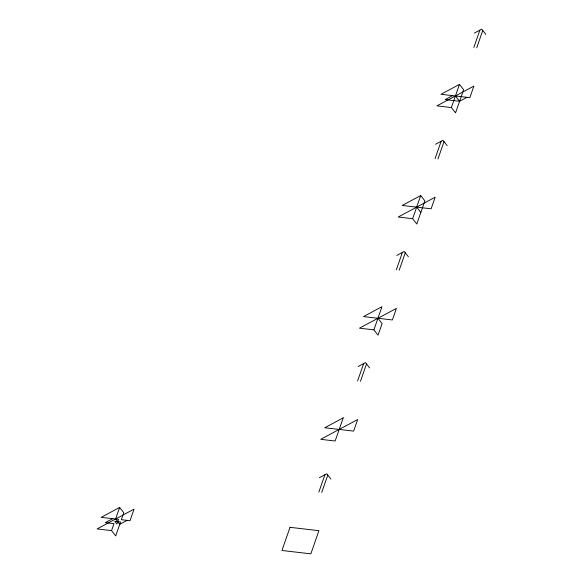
<?xml version="1.0" encoding="UTF-8"?>
<svg xmlns="http://www.w3.org/2000/svg" width="583" height="583" viewBox="0 0 583 583"><rect width="100%" height="100%" fill="white"/><g stroke="black" fill="none" stroke-linecap="round" stroke-linejoin="round"><path stroke-width="0.87" d="M111.557 530.603L97.121 528.912L134.068 509.127L130.038 520.706L121.373 519.693L123.793 512.749L119.632 507.443L101.151 517.34L118.48 519.358L116.87 523.993L114.785 521.34L120.564 522.011L115.718 535.908L111.557 530.603L113.977 523.651L105.312 522.645L112.708 518.688M119.632 507.443L115.594 519.023L119.755 524.328L127.145 520.371M373.892 329.854L381.967 306.702L363.493 316.591L392.374 319.965L396.411 308.385L359.456 328.171L373.892 329.854L378.061 335.159L382.091 323.58L377.93 318.274M412.64 218.705L420.715 195.545L424.876 200.851L416.801 224.01L412.64 218.705L398.204 217.014L435.158 197.229L431.121 208.809L402.234 205.442L420.715 195.545M451.388 107.549L459.462 84.389L463.623 89.695L455.549 112.854L451.388 107.549L436.944 105.866L473.899 86.073L469.862 97.653L440.981 94.286L459.462 84.389M318.835 492.125L324.891 474.759M357.583 380.969L363.639 363.603M396.331 269.82L402.379 252.446M435.071 158.663L441.127 141.297M473.819 47.507L479.875 30.141M321.721 492.46L327.777 475.094M360.469 381.311L366.525 363.938M399.217 270.155L405.272 252.789M437.964 158.999L444.013 141.633M476.705 47.842L482.76 30.476M474.329 33.107L481.718 29.15L485.879 34.455M452.539 95.634L445.142 99.591L459.586 101.274L466.976 97.317M435.581 144.263L442.978 140.306L447.139 145.612M396.841 255.42L404.23 251.462L408.392 256.768M358.093 366.569L365.483 362.611L369.644 367.917M319.346 477.725L326.735 473.768L330.896 479.073M455.425 95.969L459.586 101.274M416.677 207.125L420.839 212.431M290.035 527.323L281.961 550.483L310.848 553.85L318.916 530.69L290.035 527.323M343.219 417.851L335.152 441.01L320.708 439.327L357.663 419.541L353.626 431.114L324.746 427.747L343.219 417.851"/></g></svg>
